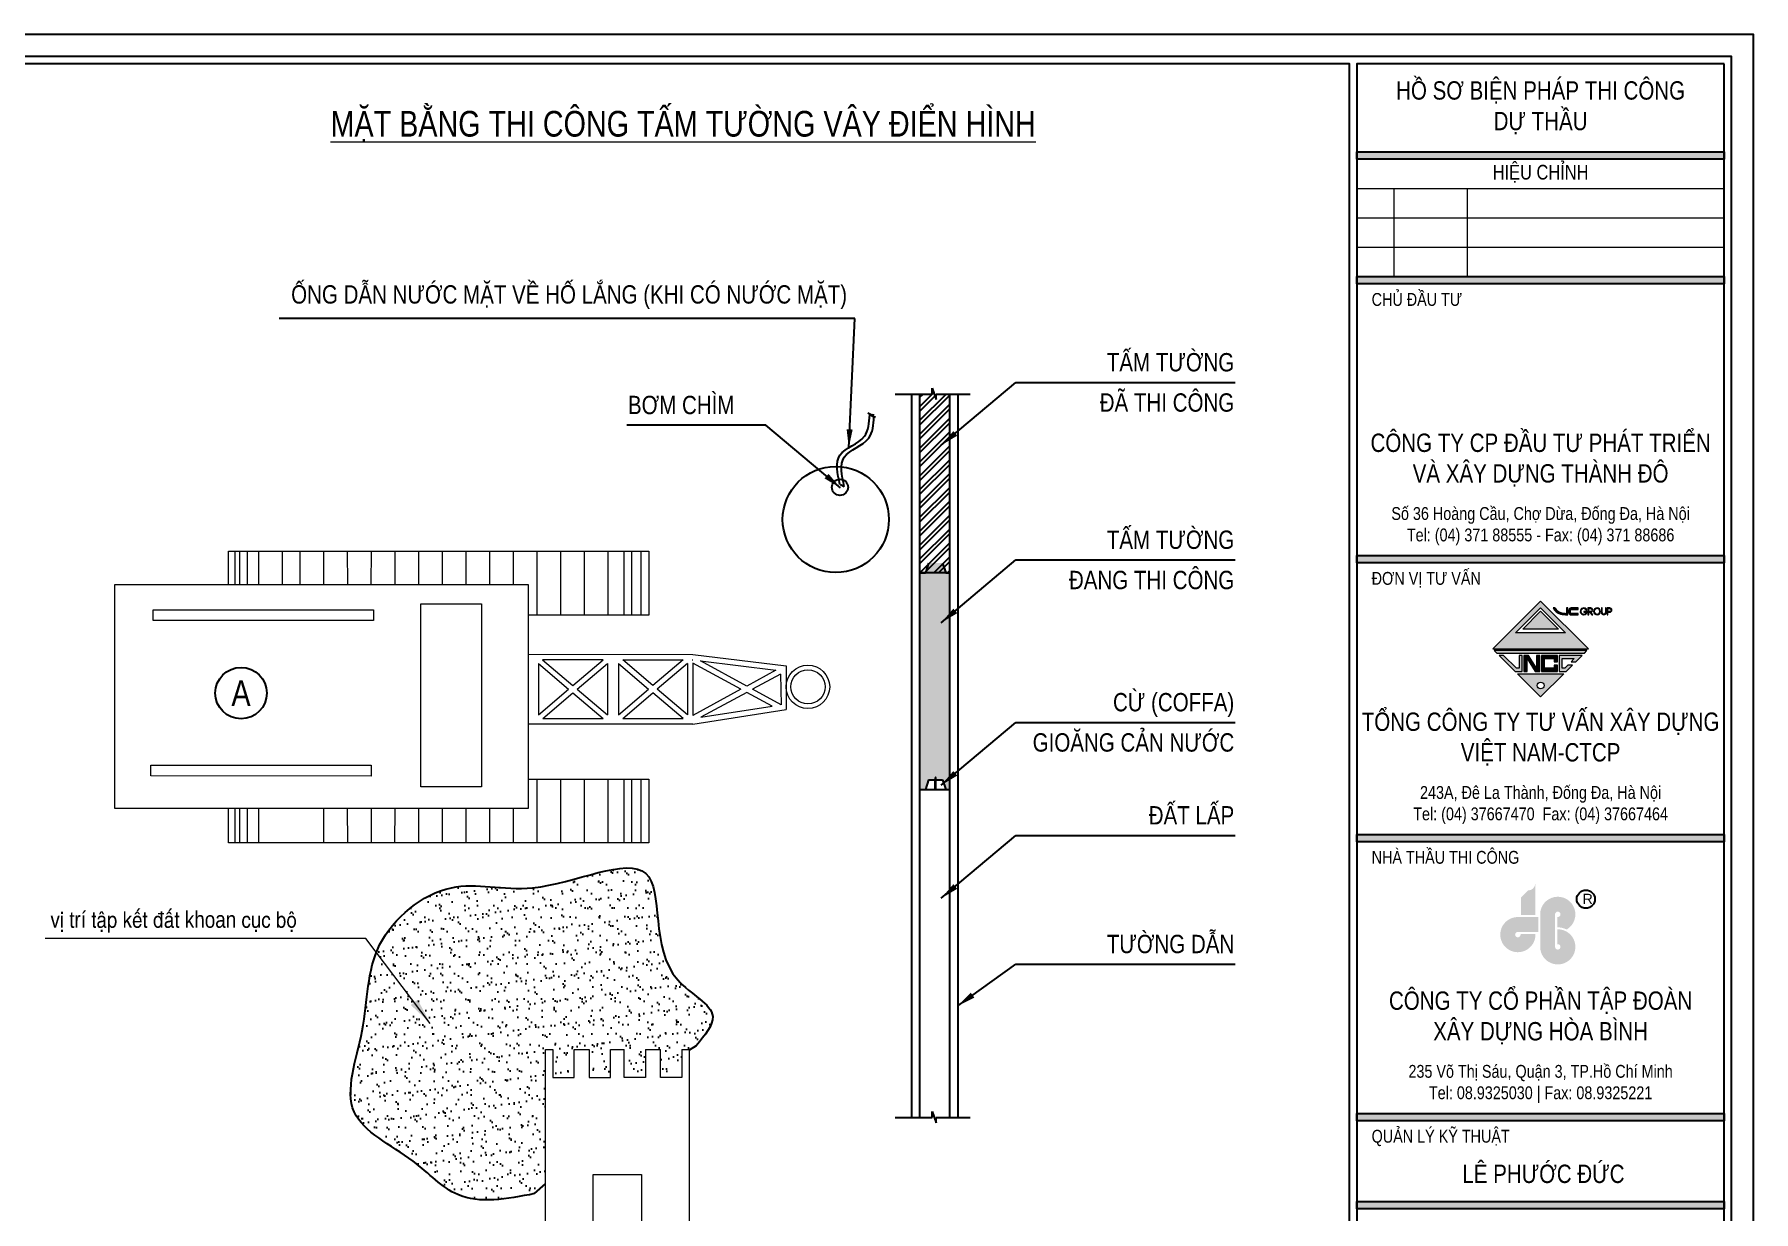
# Model space of a CAD drawing. Header units: millimetres. Extents: x -376071 to 28028791, y -269234 to 29325.
# Drawn here: x 473442 to 496847, y -255572 to -239534 of the extents above; entities that cross this region are included whole.
import ezdxf
from ezdxf.enums import TextEntityAlignment as Align

# ---------------------------------------------------------------- set-up
doc = ezdxf.new("R2010")
doc.units = ezdxf.units.MM
doc.header["$LTSCALE"] = 100
doc.set_wipeout_variables(frame=1)
doc.linetypes.add('CONTINOUS', pattern=[0])
for name, color, linetype, lineweight in [('02. leader', 8, 'CONTINOUS', 5), ('02. Net dam', 7, 'CONTINOUS', 13), ('02. net manh', 8, 'CONTINOUS', 0), ('0_TEXT', 7, 'Continuous', 15), ('Chu thich', 8, 'Continuous', 15), ('vista_text', 7, 'Continuous', 18)]:
    doc.layers.add(name, color=color, linetype=linetype, lineweight=lineweight)
for name, color, linetype in [('03. HATCH 01', 8, 'Continuous'), ('03. HATCH 03', 5, 'Continuous'), ('A-THAY', 9, 'Continuous')]:
    doc.layers.add(name, color=color, linetype=linetype)
doc.styles.add('Arial 0.8', font='arial_0.ttf', dxfattribs={"width": 0.8, "height": 250})
doc.styles.add('KT-TEXT-ARIAL', font='arial_0.ttf', dxfattribs={"width": 0.8})
doc.styles.add('VnArialNarrowH', font='VnArial-NarrowH.TTF')
doc.dimstyles.new('1-200', dxfattribs={"dimscale": 100, "dimtxt": 3, "dimasz": 1, "dimexe": 1, "dimexo": 1, "dimgap": 1.2, "dimtad": 1, "dimtoh": 1, "dimdec": 0, "dimzin": 0, "dimdsep": 46, "dimtxsty": 'KT-TEXT-ARIAL', "dimblk": 'ARCHTICK', "dimcen": 0.1, "dimdle": 1, "dimclrd": 8, "dimclre": 8, "dimclrt": 7, "dimadec": 0, "dimazin": 0, "dimtfac": 1, "dimtdec": 0, "dimtix": 1, "dimtmove": 2, "dimatfit": 0, "dimfxl": 6, "dimfxlon": 1, "dimtolj": 1, "dimtzin": 0, "dimlwd": -1, "dimarcsym": 0})
doc.dimstyles.new('KT1', dxfattribs={"dimtxt": 250, "dimasz": 1000, "dimexe": 100, "dimexo": 100, "dimgap": 50, "dimtad": 1, "dimdec": 0, "dimzin": 2, "dimdsep": 46, "dimtxsty": 'Standard', "dimblk2": 'OBLIQUE', "dimcen": 0.09, "dimdle": 100, "dimclrt": 2, "dimadec": 0, "dimazin": 0, "dimtfac": 1, "dimtdec": 0, "dimtofl": 0, "dimtmove": 0, "dimatfit": 3, "dimfxl": 1, "dimtolj": 1, "dimtzin": 2, "dimarcsym": 0})

# ---------------------------------------------------------------- blocks, each defined once
blk = doc.blocks.new('mk2')
at = {"layer": '02. Net dam'}
for p, q in [((661, 1112), (14, 337)), ((1154, 551), (323, -14))]:
    blk.add_line(p, q, dxfattribs=at)
blk.add_lwpolyline([(2970, 1152), (1388, 2953), (4711, 5873), (6293, 4072)], close=True, dxfattribs=at)
for points in [[(627, 1865), (176, 2378), (3552, 5345), (3796, 5068)], [(5378, 3268), (5614, 2999), (2237, 32)], [(1595, 2716), (627, 1865)], [(661, 1112), (1984, 2274)], [(2477, 1713), (1154, 551)], [(2237, 32), (1786, 546), (2755, 1397)], [(323, -14), (14, 337)]]:
    blk.add_lwpolyline(points, dxfattribs=at)
blk.add_circle((0, 0), 233, dxfattribs=at)
at = {"layer": '02. net manh'}
for p, q in [((3647, 4937), (3403, 5214)), ((3709, 4992), (3466, 5269)), ((3746, 5025), (3503, 5302)), ((3556, 4858), (3313, 5135)), ((3032, 4397), (2789, 4674)), ((2842, 4230), (2598, 4507)), ((2651, 4063), (2408, 4340)), ((2461, 3896), (2218, 4173)), ((2271, 3728), (2027, 4005)), ((2080, 3561), (1837, 3838)), ((1699, 3226), (1456, 3503)), ((1890, 3394), (1646, 3671)), ((1509, 3059), (1266, 3336)), ((1526, 2655), (1075, 3169)), ((5465, 2868), (5229, 3137)), ((5527, 2923), (5291, 3191)), ((5565, 2956), (5329, 3224)), ((1336, 2488), (885, 3002)), ((5374, 2789), (5138, 3057)), ((1146, 2321), (694, 2834)), ((5041, 2496), (4805, 2764)), ((5184, 2621), (4948, 2890)), ((955, 2154), (504, 2667)), ((4850, 2328), (4614, 2597)), ((690, 1920), (239, 2434)), ((765, 1986), (314, 2500)), ((827, 2041), (376, 2555)), ((4660, 2161), (4424, 2429)), ((4469, 1994), (4234, 2262)), ((1907, 2128), (1421, 1702)), ((1907, 2128), (1846, 1708)), ((1967, 2129), (1906, 1709)), ((2331, 1715), (1967, 2129)), ((4279, 1826), (4043, 2095)), ((4089, 1659), (3853, 1928)), ((1846, 1708), (1421, 1702)), ((2322, 1656), (1897, 1650)), ((2331, 1715), (1906, 1709)), ((3898, 1492), (3662, 1760)), ((1264, 1563), (778, 1137)), ((1264, 1563), (1203, 1143)), ((1324, 1564), (1263, 1144)), ((1688, 1150), (1324, 1564)), ((1837, 1649), (1413, 1642)), ((1777, 1228), (1413, 1642)), ((1837, 1649), (1777, 1228)), ((1897, 1650), (1836, 1229)), ((3708, 1325), (3472, 1593)), ((3137, 823), (2686, 1336)), ((3518, 1157), (3282, 1426)), ((778, 1137), (1203, 1143)), ((1688, 1150), (1263, 1144)), ((2946, 655), (2495, 1169)), ((3327, 990), (3091, 1258)), ((644, 1000), (151, 408)), ((452, 476), (644, 1000)), ((521, 492), (722, 1042)), ((1092, 621), (722, 1042)), ((770, 1077), (1194, 1084)), ((1134, 663), (770, 1077)), ((1134, 663), (1194, 1084)), ((1193, 664), (1254, 1085)), ((1254, 1085), (1679, 1091)), ((2756, 488), (2305, 1002)), ((2566, 321), (2114, 834)), ((521, 492), (1092, 621)), ((1121, 600), (1114, 595)), ((2300, 88), (1849, 601)), ((2375, 154), (1924, 667)), ((2438, 208), (1986, 722)), ((88, 333), (428, 410)), ((151, 408), (452, 476)), ((310, 90), (428, 410)), ((1048, 550), (375, 93)), ((375, 93), (497, 426)), ((497, 426), (1048, 550))]:
    blk.add_line(p, q, dxfattribs=at)
for points in [[(2957, 3713), (2880, 3801), (4651, 5357), (4728, 5270)], [(4035, 2446), (3958, 2534), (5730, 4090), (5807, 4003)], [(3210, 1638), (1917, 3110), (2404, 3537), (3697, 2066)]]:
    blk.add_lwpolyline(points, close=True, dxfattribs=at)
for points in [[(1836, 1229), (2322, 1656)], [(1679, 1091), (1193, 664)], [(1115, 595), (1114, 595)], [(310, 90), (88, 333)]]:
    blk.add_lwpolyline(points, dxfattribs=at)
blk.add_circle((0, 0), 183, dxfattribs=at)
blk = doc.blocks.new('may xuc1')
at = {"layer": '02. net manh'}
h = blk.add_hatch(dxfattribs=at)
h.set_pattern_fill('AR-HBONE', color=256, scale=24, angle=51.6221, style=0)
h.set_pattern_definition([(190.369, (46115.4, 19760.74), (-128.69103, 88.88082), [331.776, -110.592]), (100.369, (46006.61, 19740.83), (-128.69103, 88.88082), [331.776, -110.592])])
h.paths.add_polyline_path([(-2694, -2243), (-2178, -1496), (-1960, -1646), (-2477, -2393)])
h.paths.add_polyline_path([(-1754, -883), (-1238, -135), (-1111, -223), (-1627, -971)])
h = blk.add_hatch(dxfattribs=at)
h.set_pattern_fill('AR-HBONE', color=256, scale=24, angle=51.6221, style=0)
h.set_pattern_definition([(280.369, (2133.01, 50137.3), (128.69103, -88.88082), [331.776, -110.592]), (10.369, (2152.92, 50028.51), (128.69103, -88.88082), [331.776, -110.592])])
h.paths.add_polyline_path([(-1162, -3301), (-646, -2553), (-863, -2404), (-1379, -3151)])
h.paths.add_polyline_path([(-223, -1941), (294, -1193), (166, -1105), (-350, -1853)])
at = {"layer": '02. Net dam'}
for p, q in [((-868, -64), (-755, 100)), ((-755, 100), (343, -658)), ((-1696, -1095), (-976, -52)), ((-976, -52), (-752, -207)), ((230, -822), (-868, -64)), ((-1238, -135), (-1754, -883)), ((-752, -207), (-1472, -1250)), ((-1111, -223), (-1238, -135)), ((-1392, -1198), (-772, -300)), ((-772, -300), (-26, -815)), ((-672, -1803), (49, -759)), ((49, -759), (273, -914)), ((343, -658), (230, -822)), ((-1754, -883), (-1627, -971)), ((-26, -815), (-646, -1713)), ((-2069, -1571), (-1646, -958)), ((273, -914), (-448, -1957)), ((-1472, -1250), (-1696, -1095)), ((166, -1105), (294, -1193)), ((-646, -1713), (-1392, -1198)), ((294, -1193), (-223, -1941)), ((-2178, -1496), (-2694, -2243)), ((-1960, -1646), (-2178, -1496)), ((-1425, -1624), (-2540, -3239)), ((-2477, -2393), (-1960, -1646)), ((-1002, -1917), (-1425, -1624)), ((-723, -2500), (-300, -1888)), ((-448, -1957), (-672, -1803)), ((-223, -1941), (-350, -1853)), ((-2117, -3531), (-1002, -1917)), ((-2507, -2641), (-2131, -2096)), ((-2694, -2243), (-2477, -2393)), ((-1940, -2228), (-2316, -2773)), ((-1379, -3151), (-863, -2404)), ((-863, -2404), (-646, -2553)), ((-2316, -2773), (-2507, -2641)), ((-1760, -3157), (-1384, -2612)), ((-646, -2553), (-1162, -3301)), ((-1193, -2744), (-1569, -3289)), ((-2226, -2920), (-3061, -4129)), ((-2764, -4333), (-1930, -3125)), ((-1569, -3289), (-1760, -3157)), ((-1162, -3301), (-1379, -3151)), ((-3144, -3627), (-3879, -4691)), ((-2853, -3828), (-3144, -3627)), ((-2266, -4234), (-2557, -4033)), ((-3061, -4129), (-2764, -4333)), ((-3001, -5298), (-2266, -4234)), ((-3833, -4722), (-3716, -4552)), ((-3716, -4552), (-3586, -4641)), ((-3879, -4691), (-3833, -4722)), ((-3586, -4641), (-3704, -4812)), ((-3611, -4876), (-3493, -4705)), ((-3493, -4705), (-3364, -4794)), ((-3704, -4812), (-3611, -4876)), ((-3364, -4794), (-3482, -4965)), ((-3482, -4965), (-3397, -5024)), ((-3279, -4853), (-3397, -5024)), ((-3150, -4942), (-3279, -4853)), ((-3268, -5113), (-3150, -4942)), ((-3057, -5006), (-3175, -5177)), ((-2928, -5096), (-3057, -5006)), ((-3046, -5266), (-2928, -5096)), ((-3268, -5113), (-3175, -5177)), ((-3046, -5266), (-3001, -5298))]:
    blk.add_line(p, q, dxfattribs=at)
at = {"layer": '02. net manh'}
for p, q in [((-46, 76), (-652, 29)), ((-45, 64), (-635, 18)), ((54, 26), (222, -575)), ((65, 29), (238, -586)), ((-15, -71), (-456, -106)), ((-14, -84), (-440, -117)), ((-78, -11), (47, -453)), ((-66, -8), (63, -464)), ((-642, -219), (-651, -231)), ((43, -711), (52, -699)), ((-1986, -2196), (-1450, -1420)), ((-1976, -2203), (-1447, -1437)), ((-1966, -2210), (-1444, -1454)), ((-1450, -1420), (-801, -1868)), ((-1447, -1437), (-819, -1871)), ((-1444, -1454), (-836, -1874)), ((-836, -1874), (-1358, -2630)), ((-819, -1871), (-1348, -2637)), ((-801, -1868), (-1337, -2644)), ((-1866, -2263), (-2219, -2019)), ((-2131, -2096), (-1940, -2228)), ((-2220, -2678), (-2446, -2521)), ((-2446, -2521), (-2220, -2678)), ((-1090, -2799), (-1443, -2555)), ((-1384, -2612), (-1193, -2744)), ((-1930, -3125), (-2226, -2920)), ((-1474, -3193), (-1700, -3037)), ((-1700, -3037), (-1474, -3193))]:
    blk.add_line(p, q, dxfattribs=at)
at = {"layer": '02. net manh', "extrusion": (0, 0, -1)}
for centre, major_axis, start_param, end_param in [((0, 0), (-76.1, 14.3), -1.152687, 1.988906), ((0, 0), (-76.1, 14.3), 1.988906, 5.130498), ((-263, -356), (-45.8, 7.5), -1.127914, 2.013678), ((-263, -356), (-45.6, 8.7), 1.986132, 5.127724), ((-1107, -1583), (-793, 139), -0.655752, 0.430844), ((-1107, -1583), (-793, 140), 3.571785, 4.60409)]:
    blk.add_ellipse(centre, major_axis=major_axis, ratio=1, start_param=start_param, end_param=end_param, dxfattribs=at)
blk = doc.blocks.new('_ArchTick')
at = {"color": 0, "linetype": 'ByBlock', "const_width": 0.15}
blk.add_lwpolyline([(-0.5, -0.5), (0.5, 0.5)], dxfattribs=at)
blk = doc.blocks.new('lo go hb')
at = {"linetype": 'ByBlock', "true_color": 0x047bfb}
h = blk.add_hatch(color=150, dxfattribs=at)
h.paths.add_polyline_path([(-524, 1333), (-820, 1038), (-229, 979)])
h.paths.add_polyline_path([(-229, 1629, -0.414208), (-524, 1333), (-229, 979)])
h.paths.add_polyline_path([(-229, 979), (-820, 1038), (-820, 329), (-229, 329)])
for points in [[(576, 359, -2.79063), (665, 251), (665, -174, -0.125559), (1049, -261, 1.726912), (-32, 359), (-32, -969, 2.465752), (665, -251), (665, -861, -2.79063), (576, -969)], [(-104, 249), (-943, 249, 2.465942), (-225, -448), (-835, -448, -2.792193), (-943, -359), (-104, -359)]]:
    blk.add_hatch(color=150, dxfattribs=at).paths.add_polyline_path(points)
at = {"color": 142}
blk.add_circle((1831, 979), 369, dxfattribs=at)
at = {"color": 142, "insert": (1698, 1197), "char_height": 416.19, "width": 1169.98, "attachment_point": 1}
blk.add_mtext('{\\fVNI-Helve|b0|i0|c0|p2;R}', dxfattribs=at)
blk = doc.blocks.new('Khung A3 COR3')
h = blk.add_hatch(color=256)
h.set_gradient(color1=(63, 127, 63), one_color=1, tint=1, name='INVCYLINDER')
h.paths.add_polyline_path([(366, 281), (416, 281), (416, 280), (366, 280)])
h = blk.add_hatch(color=256)
h.set_gradient(color1=(63, 127, 63), one_color=1, tint=1, name='INVCYLINDER')
h.paths.add_polyline_path([(366, 264), (416, 264), (416, 263), (366, 263)])
h = blk.add_hatch(color=256)
h.set_gradient(color1=(63, 127, 63), one_color=1, tint=1, name='INVCYLINDER')
h.paths.add_polyline_path([(366, 226), (416, 226), (416, 225), (366, 225)])
at = {"lineweight": 0, "true_color": 0xa40101}
h = blk.add_hatch(color=14, dxfattribs=at)
h.paths.add_polyline_path([(391, 219.79), (384.49, 213.28), (397.51, 213.28)])
h.paths.add_polyline_path([(387.59, 215.45), (391, 218.86), (394.41, 215.45)], flags=16)
h.paths.add_polyline_path([(388.57, 215.98), (391, 218.41), (393.43, 215.98)], flags=0)
for points in [[(394.73, 218.86), (394.52, 218.86), (394.52, 218.12, -0.0511), (393.77, 218.23, -0.180921), (392.94, 218.86), (392.71, 218.86, 0.200901), (393.72, 218.03, 0.056436), (394.6, 217.92), (394.73, 217.92)], [(396.11, 218.86), (395.17, 218.86, 0.414214), (394.84, 218.53), (394.84, 218.24, 0.414214), (395.17, 217.92), (396.11, 217.92), (396.11, 218.12), (395.17, 218.12, -0.414214), (395.05, 218.24), (395.05, 218.53, -0.414214), (395.17, 218.66), (396.11, 218.66)], [(396.85, 217.92), (396.89, 217.92, 0.401402), (397.34, 218.39), (396.87, 218.39), (396.87, 218.29), (397.24, 218.29, -4.537693), (397.18, 218.6), (397.29, 218.6, 1.731982)], [(397.82, 218.86), (397.45, 218.86), (397.45, 217.92), (397.55, 217.92), (397.55, 218.76), (397.82, 218.76, -1), (397.82, 218.37), (397.63, 218.37), (397.99, 217.92), (398.11, 217.92), (397.82, 218.28, 1)], [(399.37, 218.86), (399.27, 218.86), (399.27, 218.25, 1), (399.94, 218.25), (399.94, 218.86), (399.84, 218.86), (399.84, 218.25, -1), (399.37, 218.25)], [(397.3, 213.04), (384.7, 213.04), (385.02, 212.72), (396.98, 212.72)], [(388.5, 212.4), (388.07, 212.4), (388.07, 210.65), (387.71, 210.65), (385.96, 212.4), (385.34, 212.4), (387.53, 210.22), (388.5, 210.22)], [(390.89, 212.4), (390.46, 212.4), (390.46, 210.65), (389.37, 212.4), (388.72, 212.4), (388.72, 210.22), (389.15, 210.22), (389.15, 211.97), (390.25, 210.22), (390.89, 210.22)], [(393.29, 212.4), (391.11, 212.4), (391.11, 210.22), (393.29, 210.22), (393.29, 211.07), (392.86, 211.07), (392.86, 210.65), (391.54, 210.65), (391.54, 211.95), (392.86, 211.95), (392.86, 211.53), (393.29, 211.53)], [(396.66, 212.4), (393.51, 212.4), (393.51, 210.22), (394.47, 210.22), (395.33, 211.07), (394.71, 211.07), (394.29, 210.65), (393.94, 210.65), (393.94, 211.95), (395.59, 211.95), (395.17, 211.53), (395.78, 211.53)]]:
    blk.add_hatch(color=14, dxfattribs=at).paths.add_polyline_path(points)
h = blk.add_hatch(color=14, dxfattribs=at)
h.paths.add_polyline_path([(398.22, 218.39, 1), (399.16, 218.39, 1)])
h.paths.add_polyline_path([(399.07, 218.39, -1), (398.32, 218.39, -1)], flags=16)
h = blk.add_hatch(color=14, dxfattribs=at)
h.paths.add_polyline_path([(400.42, 218.86), (400.05, 218.86), (400.05, 217.92), (400.14, 217.92), (400.14, 218.28), (400.42, 218.28, 1)])
h.paths.add_polyline_path([(400.14, 218.76), (400.42, 218.76, -1), (400.42, 218.37), (400.14, 218.37)], flags=16)
h = blk.add_hatch(color=14, dxfattribs=at)
h.paths.add_polyline_path([(394.15, 209.9), (387.85, 209.9), (391, 206.76)])
h.paths.add_polyline_path([(391.47, 208.29, -1), (390.53, 208.29, -1)], flags=16)
h = blk.add_hatch(color=256)
h.set_gradient(color1=(63, 127, 63), one_color=1, tint=1, name='INVCYLINDER')
h.paths.add_polyline_path([(366, 188), (416, 188), (416, 187), (366, 187)])
h = blk.add_hatch(color=256)
h.set_gradient(color1=(63, 127, 63), one_color=1, tint=1, name='INVCYLINDER')
h.paths.add_polyline_path([(366, 150), (416, 150), (416, 149), (366, 149)])
h = blk.add_hatch(color=256)
h.set_gradient(color1=(63, 127, 63), one_color=1, tint=1, name='INVCYLINDER')
h.paths.add_polyline_path([(366, 150), (416, 150), (416, 149), (366, 149)])
h = blk.add_hatch(color=256)
h.set_gradient(color1=(63, 127, 63), one_color=1, tint=1, name='INVCYLINDER')
h.paths.add_polyline_path([(366, 138), (416, 138), (416, 137), (366, 137)])
h = blk.add_hatch(color=256)
h.set_gradient(color1=(63, 127, 63), one_color=1, tint=1, name='INVCYLINDER')
h.paths.add_polyline_path([(366, 138), (416, 138), (416, 137), (366, 137)])
at = {"color": 12, "lineweight": 0}
for p, q in [((391, 219.79), (384.49, 213.28)), ((387.59, 215.45), (391, 218.86)), ((388.57, 215.98), (391, 218.41)), ((397.51, 213.28), (391, 219.79)), ((391, 218.86), (394.41, 215.45)), ((391, 218.41), (393.43, 215.98)), ((392.94, 218.86), (392.71, 218.86)), ((394.73, 218.86), (394.52, 218.86)), ((394.52, 218.86), (394.52, 218.12)), ((394.6, 217.92), (394.73, 217.92)), ((394.73, 217.92), (394.73, 218.86)), ((394.84, 218.53), (394.84, 218.24)), ((395.05, 218.24), (395.05, 218.53)), ((396.11, 218.86), (395.17, 218.86)), ((395.17, 218.66), (396.11, 218.66)), ((396.11, 218.12), (395.17, 218.12)), ((395.17, 217.92), (396.11, 217.92)), ((396.11, 218.66), (396.11, 218.86)), ((396.11, 217.92), (396.11, 218.12)), ((396.85, 217.92), (396.89, 217.92)), ((397.34, 218.39), (396.87, 218.39)), ((396.87, 218.39), (396.87, 218.29)), ((396.87, 218.29), (397.24, 218.29)), ((397.18, 218.6), (397.29, 218.6)), ((397.82, 218.86), (397.45, 218.86)), ((397.45, 218.86), (397.45, 217.92)), ((397.45, 217.92), (397.55, 217.92)), ((397.55, 217.92), (397.55, 218.76)), ((397.55, 218.76), (397.82, 218.76)), ((397.82, 218.37), (397.63, 218.37)), ((397.63, 218.37), (397.99, 217.92)), ((398.11, 217.92), (397.82, 218.28)), ((397.99, 217.92), (398.11, 217.92)), ((399.37, 218.86), (399.27, 218.86)), ((399.27, 218.86), (399.27, 218.25)), ((399.37, 218.25), (399.37, 218.86)), ((399.94, 218.86), (399.84, 218.86)), ((399.84, 218.86), (399.84, 218.25)), ((399.94, 218.25), (399.94, 218.86)), ((400.42, 218.86), (400.05, 218.86)), ((400.05, 218.86), (400.05, 217.92)), ((400.05, 217.92), (400.14, 217.92)), ((400.14, 218.76), (400.42, 218.76)), ((400.14, 218.37), (400.14, 218.76)), ((400.42, 218.37), (400.14, 218.37)), ((400.14, 217.92), (400.14, 218.28)), ((400.14, 218.28), (400.42, 218.28)), ((394.41, 215.45), (387.59, 215.45)), ((393.43, 215.98), (388.57, 215.98)), ((384.49, 213.28), (397.51, 213.28)), ((397.3, 213.04), (384.7, 213.04)), ((384.7, 213.04), (385.02, 212.72)), ((396.98, 212.72), (397.3, 213.04)), ((385.02, 212.72), (396.98, 212.72)), ((385.96, 212.4), (385.34, 212.4)), ((385.34, 212.4), (387.53, 210.22)), ((387.71, 210.65), (385.96, 212.4)), ((388.07, 210.65), (387.71, 210.65)), ((388.5, 212.4), (388.07, 212.4)), ((388.07, 212.4), (388.07, 210.65)), ((388.5, 210.22), (388.5, 212.4)), ((389.37, 212.4), (388.72, 212.4)), ((388.72, 212.4), (388.72, 210.22)), ((389.15, 210.22), (389.15, 211.97)), ((389.15, 211.97), (390.25, 210.22)), ((390.46, 210.65), (389.37, 212.4)), ((390.89, 212.4), (390.46, 212.4)), ((390.46, 212.4), (390.46, 210.65)), ((390.89, 210.22), (390.89, 212.4)), ((393.29, 212.4), (391.11, 212.4)), ((391.11, 212.4), (391.11, 210.22)), ((391.54, 210.65), (391.54, 211.95)), ((391.54, 211.95), (392.86, 211.95)), ((392.86, 210.65), (391.54, 210.65)), ((392.86, 211.95), (392.86, 211.53)), ((392.86, 211.53), (393.29, 211.53)), ((393.29, 211.07), (392.86, 211.07)), ((392.86, 211.07), (392.86, 210.65)), ((393.29, 211.53), (393.29, 212.4)), ((393.29, 210.22), (393.29, 211.07)), ((396.66, 212.4), (393.51, 212.4)), ((393.51, 212.4), (393.51, 210.22)), ((393.94, 210.65), (393.94, 211.95)), ((393.94, 211.95), (395.59, 211.95)), ((394.29, 210.65), (393.94, 210.65)), ((394.71, 211.07), (394.29, 210.65)), ((394.47, 210.22), (395.33, 211.07)), ((395.33, 211.07), (394.71, 211.07)), ((395.59, 211.95), (395.17, 211.53)), ((395.17, 211.53), (395.78, 211.53)), ((395.78, 211.53), (396.66, 212.4)), ((387.53, 210.22), (388.5, 210.22)), ((388.72, 210.22), (389.15, 210.22)), ((390.25, 210.22), (390.89, 210.22)), ((391.11, 210.22), (393.29, 210.22)), ((393.51, 210.22), (394.47, 210.22))]:
    blk.add_line(p, q, dxfattribs=at)
at = {"ltscale": 2000}
for points in [[(420, 0), (420, 297), (0, 297), (0, 0)], [(417, 3), (417, 294), (3, 294), (3, 3)], [(365, 4), (365, 293), (4, 293), (4, 4)], [(416, 293), (366, 293), (366, 4), (416, 4)]]:
    blk.add_lwpolyline(points, close=True, dxfattribs=at)
at = {"color": 7, "flags": 128}
for points in [[(366, 281), (416, 281), (416, 280), (366, 280), (366, 281)], [(366, 264), (416, 264), (416, 263), (366, 263), (366, 264)], [(366, 226), (416, 226), (416, 225), (366, 225), (366, 226)], [(366, 188), (416, 188), (416, 187), (366, 187), (366, 188)], [(366, 150), (416, 150), (416, 149), (366, 149), (366, 150)], [(366, 150), (416, 150), (416, 149), (366, 149), (366, 150)], [(366, 138), (416, 138), (416, 137), (366, 137), (366, 138)], [(366, 138), (416, 138), (416, 137), (366, 137), (366, 138)]]:
    blk.add_lwpolyline(points, dxfattribs=at)
at = {"color": 7, "lineweight": 15, "flags": 128}
for points in [[(366, 276), (416, 276)], [(371, 276), (371, 264)], [(381, 276), (381, 264)], [(366, 272), (416, 272)], [(366, 268), (416, 268)]]:
    blk.add_lwpolyline(points, dxfattribs=at)
at = {"color": 12, "lineweight": 0}
blk.add_lwpolyline([(387.85, 209.9), (394.15, 209.9), (391, 206.76)], close=True, dxfattribs=at)
blk.add_circle((391, 208.29), 0.465, dxfattribs=at)
for centre, radius, start, end in [((394.2, 219.65), 1.69, 208.0594, 253.4977), ((394.2, 219.65), 1.49, 212.3021, 253.3223), ((394.66, 221.85), 3.94, 256.1245, 269.045), ((394.66, 221.85), 3.73, 256.1971, 267.8982), ((395.17, 218.53), 0.326, 90, 180), ((395.17, 218.24), 0.326, 180, 270), ((395.17, 218.53), 0.123, 90, 180), ((395.17, 218.24), 0.123, 180, 270), ((396.87, 218.39), 0.47, 27.4864, 267.4825), ((396.87, 218.39), 0.376, 35.2344, 345.5225), ((396.87, 218.39), 0.47, 272.5175, 0), ((397.82, 218.57), 0.29, 270, 90), ((397.82, 218.57), 0.196, 270, 90), ((398.69, 218.39), 0.47, 0, 180), ((398.69, 218.39), 0.47, 180, 0), ((398.69, 218.39), 0.376, 0, 180), ((398.69, 218.39), 0.376, 180, 0), ((399.6, 218.25), 0.333, 180, 0), ((399.6, 218.25), 0.239, 180, 0), ((400.42, 218.57), 0.29, 270, 90), ((400.42, 218.57), 0.196, 270, 90)]:
    blk.add_arc(centre, radius, start, end, dxfattribs=at)
at = {"color": 7, "lineweight": 0, "xscale": 0.003336270388982869, "yscale": 0.003336270388982869, "zscale": 0.003336270388982869}
blk.add_blockref('lo go hb', (391.05, 175.92), dxfattribs=at)
at = {"style": 'Arial 0.8', "width": 0.8}
blk.add_attdef('TENBANVE_001', (387.9, 33.5), '', height=2.5, dxfattribs=at)
blk.add_attdef('SOHIEU', text='', height=2.5, dxfattribs=at).set_placement((391, 7.25), align=Align.MIDDLE_CENTER)
at = {"layer": '03. HATCH 03', "color": 7, "lineweight": 15, "char_height": 1.75, "attachment_point": 1, "style": 'Arial 0.8'}
for s, insert, width in [('CHỦ ĐẦU TƯ', (368, 261.76), 14.872), ('ĐƠN VỊ TƯ VẤN', (368, 223.76), 18.2895), ('NHÀ THẦU THI CÔNG', (368, 185.76), 24.3084), ('QUẢN LÝ KỸ THUẬT', (368, 147.76), 23.1325)]:
    blk.add_mtext(s, dxfattribs=dict(at, insert=insert, width=width))
at = {"layer": '0_TEXT', "color": 7, "lineweight": 15, "width": 50, "attachment_point": 5, "style": 'Arial 0.8'}
for s, insert, char_height in [('HỒ SƠ BIỆN PHÁP THI CÔNG \\PDỰ THẦU ', (391, 287), 2.5), ('HIỆU CHỈNH', (391, 278), 2), ('CÔNG TY CP ĐẦU TƯ PHÁT TRIỂN VÀ XÂY DỰNG THÀNH ĐÔ', (391, 239), 2.5), ('Số 36 Hoàng Cầu, Chợ Dừa, Đống Đa, Hà Nội\\PTel: (04) 371 88555^I- Fax: (04) 371 88686', (391, 230), 1.75), ('TỔNG CÔNG TY TƯ VẤN XÂY DỰNG VIỆT NAM-CTCP', (391, 201), 2.5), ('243A, Đê La Thành, Đống Đa, Hà Nội\\PTel: (04) 37667470 ^IFax: (04) 37667464', (391, 192), 1.75), ('CÔNG TY CỔ PHẦN TẬP ĐOÀN \\PXÂY DỰNG HÒA BÌNH', (391, 163), 2.5), ('\\pt40.25;235 Võ Thị Sáu, Quận 3, TP.Hồ Chí Minh \\PTel: 08.9325030 | Fax: 08.9325221', (391, 154), 1.75), ('^ILÊ PHƯỚC ĐỨC', (391, 141.75), 2.5)]:
    blk.add_mtext(s, dxfattribs=dict(at, insert=insert, char_height=char_height))
blk = doc.blocks.new('Tagnumber')
blk.add_wipeout([(0, 25), (1.4, 25), (2.1, 24.9), (2.6, 24.9), (3.4, 24.8), (4.1, 24.7), (4.7, 24.6), (5.3, 24.4), (5.7, 24.4), (6.3, 24.2), (6.9, 24), (7.7, 23.8), (8.5, 23.5), (9, 23.3), (9.9, 22.9), (10.7, 22.6), (11.5, 22.2), (12, 21.9), (12.6, 21.6), (13.1, 21.3), (13.5, 21), (13.9, 20.8), (14.4, 20.4), (14.9, 20.1), (15.4, 19.7), (15.9, 19.3), (16.6, 18.7), (17.3, 18.1), (17.9, 17.5), (18.4, 17), (18.9, 16.3), (19.5, 15.7), (19.8, 15.3), (20.1, 14.9), (20.3, 14.6), (20.8, 13.8), (21.1, 13.3), (21.4, 12.9), (21.9, 12.1), (22.1, 11.8), (22.5, 10.9), (22.8, 10.2), (23, 9.8), (23.3, 9.1), (23.5, 8.5), (23.7, 7.9), (23.9, 7.5), (24, 6.9), (24.2, 6.1), (24.4, 5.6), (24.5, 4.9), (24.6, 4.3), (24.7, 3.6), (24.8, 2.9), (24.9, 2.2), (24.9, 1.7), (25, 1), (25, 0.4), (25, -0.4), (25, -1.1), (24.9, -2), (24.9, -2.6), (24.8, -3.4), (24.6, -4.2), (24.5, -5.1), (24.3, -6.1), (24.1, -6.8), (23.8, -7.6), (23.5, -8.4), (23.1, -9.5), (22.8, -10.2), (22.5, -10.9), (22.1, -11.7), (21.8, -12.2), (21.4, -13), (21.1, -13.5), (20.6, -14.2), (20.2, -14.7), (19.8, -15.2), (19.4, -15.8), (18.9, -16.3), (18.5, -16.8), (17.9, -17.5), (17.4, -18), (16.8, -18.6), (16.3, -19), (15.5, -19.7), (14.9, -20.1), (14.3, -20.5), (13.6, -21), (13, -21.3), (12.1, -21.9), (11.6, -22.2), (11, -22.5), (10.5, -22.7), (10, -22.9), (9, -23.3), (8.3, -23.6), (7.6, -23.8), (7, -24), (6.4, -24.2), (5.3, -24.4), (4.3, -24.6), (3.3, -24.8), (2.6, -24.9), (1.8, -24.9), (1, -25), (0.3, -25), (-0.7, -25), (-1.6, -24.9), (-2.5, -24.9), (-3.6, -24.7), (-4.6, -24.6), (-5.6, -24.4), (-6.4, -24.2), (-7.5, -23.8), (-8.3, -23.6), (-9.1, -23.3), (-9.9, -23), (-10.5, -22.7), (-11.2, -22.4), (-11.9, -22), (-12.6, -21.6), (-13.4, -21.1), (-14, -20.7), (-14.7, -20.2), (-15.3, -19.8), (-15.8, -19.4), (-16.5, -18.8), (-17, -18.3), (-17.6, -17.8), (-18, -17.3), (-18.4, -16.9), (-19, -16.2), (-19.6, -15.5), (-20.2, -14.7), (-20.7, -13.9), (-21.2, -13.2), (-21.7, -12.3), (-22.1, -11.7), (-22.5, -10.8), (-22.8, -10.3), (-23.1, -9.5), (-23.5, -8.6), (-23.8, -7.6), (-24, -6.9), (-24.4, -5.6), (-24.5, -4.8), (-24.6, -4.3), (-24.8, -3.3), (-24.8, -2.8), (-24.9, -2.2), (-24.9, -1.7), (-25, -1.1), (-25, 0), (-25, 0.8), (-25, 1.5), (-24.9, 2.3), (-24.8, 3.1), (-24.7, 3.9), (-24.5, 4.7), (-24.3, 5.8), (-24.1, 6.8), (-23.7, 7.9), (-23.4, 8.7), (-23.1, 9.6), (-22.8, 10.2), (-22.5, 10.9), (-22.3, 11.3), (-21.9, 12), (-21.7, 12.5), (-21.2, 13.2), (-20.7, 14.1), (-20.2, 14.7), (-19.7, 15.4), (-19.1, 16.2), (-18.7, 16.6), (-18.2, 17.2), (-17.9, 17.5), (-17.5, 17.9), (-17.1, 18.2), (-16.7, 18.6), (-15.7, 19.4), (-15.1, 20), (-14.5, 20.4), (-13.9, 20.8), (-13.3, 21.2), (-12.5, 21.7), (-11.6, 22.1), (-10.7, 22.6), (-9.8, 23), (-8.7, 23.4), (-7.6, 23.8), (-6.1, 24.2), (-4.8, 24.5), (-3.9, 24.7), (-2.9, 24.8), (-1.3, 25), (-0.6, 25)])
blk.add_circle((0, 0), 25)
blk = doc.blocks.new('Tag number')
blk.add_blockref('Tagnumber', (0, 0))
at = {"style": 'Arial 0.8', "width": 0.8}
blk.add_attdef('TAGNUMBER', text='', height=25, dxfattribs=at).set_placement((0, 0), align=Align.MIDDLE_CENTER)
blk = doc.blocks.new('_OBLIQUE')
at = {"color": 0, "linetype": 'ByBlock'}
blk.add_line((-0.5, -0.5), (0.5, 0.5), dxfattribs=at)

msp = doc.modelspace()

# ---------------------------------------------------------------- hatches: boundary and pattern name
msp.add_hatch(color=256).paths.add_polyline_path([(485713.2, -249683.5), (485713.2, -249664.4, 2.5929312), (485708.1, -249664.4), (485708.1, -249683.5, 0.5773503), (485708.1, -249692.4), (485708.1, -249711.5, 2.5929312), (485713.2, -249711.5), (485713.2, -249692.4, 0.5773503)])
at = {"layer": '03. HATCH 01'}
h = msp.add_hatch(dxfattribs=at)
h.set_pattern_fill('ANSI32', color=256, scale=356.178262, style=0)
h.set_pattern_definition([(45, (254382.73, -80932.25), (-94.446024, 94.446024), []), (45, (254445.7, -80932.25), (-94.446024, 94.446024), [])])
h.paths.add_polyline_path([(485899.6, -244434.4), (485716.8, -244434.4), (485716.8, -244508.5), (485663.3, -244354.3), (485663.3, -244434.4), (485492.5, -244434.4), (485492.5, -246869.2), (485899.6, -246869.2)])
msp.add_hatch(color=256, dxfattribs=at).paths.add_polyline_path([(485899.6, -246869.2), (485849.9, -246869.2), (485805.4, -246736.8), (485715.7, -246736.8), (485615.9, -246736.8), (485571.4, -246869.2), (485492.5, -246869.2), (485492.5, -249820.4), (485571.4, -249820.4), (485615.9, -249687.9), (485705.6, -249687.9, -1), (485715.7, -249687.9), (485805.4, -249687.9), (485849.9, -249820.4), (485899.6, -249820.4)])
h = msp.add_hatch(dxfattribs=at)
h.set_pattern_fill('AR-SAND', color=256, scale=5, style=0)
h.set_pattern_definition([(37.5, (49108.8, -52032.76), (-8.00016, 244.70662), [0, -193.04, 0, -215.9, 0, -206.375]), (7.5, (49108.8, -52032.76), (224.76164, 358.41255), [0, -104.14, 0, -173.99, 0, -66.675]), (327.5, (48952.59, -52032.76), (395.496185, 0.71859), [0, -63.5, 0, -228.6, 0, -298.45]), (317.5, (48952.6, -52032.76), (381.77823, 111.46466), [0, -31.75, 0, -149.86, 0, -171.45])])
edge = h.paths.add_edge_path()
edge.add_line((480399.1, -253364.4), (480499.9, -253364.4))
edge.add_line((480499.9, -253364.4), (480499.9, -253744.8))
edge.add_line((480499.9, -253744.8), (480787.6, -253744.8))
edge.add_line((480787.6, -253744.8), (480787.6, -253364.4))
edge.add_line((480787.6, -253364.4), (480995.4, -253364.4))
edge.add_line((480995.4, -253364.4), (480995.4, -253744.8))
edge.add_line((480995.4, -253744.8), (481283.1, -253744.8))
edge.add_line((481283.1, -253744.8), (481283.1, -253364.4))
edge.add_line((481283.1, -253364.4), (481471.6, -253364.4))
edge.add_line((481471.6, -253364.4), (481471.6, -253744.8))
edge.add_line((481471.6, -253744.8), (481675.1, -253744.8))
edge.add_ellipse((480776.7, -252907.2), major_axis=(-1077.2, 590.2), ratio=1, start_angle=165.72759, end_angle=171.85483)
edge.add_line((481759.4, -253644.1), (481759.4, -253364.4))
edge.add_line((481759.4, -253364.4), (481967.1, -253364.4))
edge.add_line((481967.1, -253364.4), (481967.1, -253744.8))
edge.add_line((481967.1, -253744.8), (482254.9, -253744.8))
edge.add_line((482254.9, -253744.8), (482254.9, -253364.4))
edge.add_line((482254.9, -253364.4), (482366.8, -253364.4))
edge.add_line((482366.8, -253364.4), (482450.4, -253311.4))
edge.add_spline(control_points=[(482450.4, -253311.4), (482569.8, -253171), (482858, -252821.9), (481732.1, -252341.4), (482206.8, -250377.1), (480297.2, -251363.1), (479076.9, -250954.8), (477946, -251881), (478002.1, -253053), (477512.6, -254314.4), (478573.7, -254779.7), (479231.9, -255519.2), (479874.7, -255401.9), (480250.2, -255327.2)], knot_values=[72.5546421, 72.5546421, 72.5546421, 72.5546421, 976.0839879, 2332.2003998, 5309.7140072, 8361.3329331, 10535.9824328, 12991.877233, 15338.4792593, 17520.4344075, 19577.4575072, 21069.0920704, 23128.9736019, 23128.9736019, 23128.9736019, 23128.9736019], degree=3, periodic=0)
edge.add_line((480250.2, -255327.2), (480399.1, -255193.2))
edge.add_line((480399.1, -255193.2), (480399.1, -253364.4))

# ---------------------------------------------------------------- linework, layer by layer
for p, q in [((485158, -244434.4, 881.1), (485663.3, -244434.4, 881.1)), ((485380.6, -244434.4, 881.1), (485380.6, -254288.7, 881.1)), ((485492.5, -244434.4, 881.1), (485492.5, -254288.7, 881.1)), ((485663.3, -244434.4, 881.1), (485663.3, -244354.3, 881.1)), ((485663.3, -244354.3, 881.1), (485716.8, -244508.5, 881.1)), ((485716.8, -244508.5, 881.1), (485716.8, -244434.4, 881.1)), ((485716.8, -244434.4, 881.1), (486179.1, -244434.4, 881.1)), ((485899.6, -244434.4, 881.1), (485899.6, -254288.7, 881.1)), ((486011.5, -244434.4, 881.1), (486011.5, -254288.7, 881.1)), ((484788.4, -244688.8, 881.1), (484842.8, -244719.4, 881.1)), ((484838.9, -244740.8, 881.1), (484862.2, -244708.8, 881.1)), ((484842.8, -244719.4, 881.1), (484838.9, -244740.8, 881.1)), ((484862.2, -244708.8, 881.1), (484856.5, -244729.9, 881.1)), ((484856.5, -244729.9, 881.1), (484892, -244750, 881.1)), ((484414.4, -245667.6, 881.1), (484466.9, -245693.5, 881.1)), ((485492.5, -246869.2, 881.1), (485571.4, -246869.2, 881.1)), ((485899.6, -246869.2, 881.1), (485492.5, -246869.2, 881.1)), ((485615.9, -246736.8, 881.1), (485571.4, -246869.2, 881.1)), ((485805.4, -246736.8, 881.1), (485849.9, -246869.2, 881.1)), ((485849.9, -246869.2, 881.1), (485899.6, -246869.2, 881.1)), ((485615.9, -249687.9, 881.1), (485571.4, -249820.4, 881.1)), ((485615.9, -249687.9, 881.1), (485705.6, -249687.9, 881.1)), ((485705.6, -249820.4, 881.1), (485705.6, -249687.9, 881.1)), ((485705.6, -249687.9, 881.1), (485715.7, -249687.9, 881.1)), ((485708.1, -249683.5, 881.1), (485708.1, -249664.4, 881.1)), ((485708.1, -249711.5, 881.1), (485708.1, -249692.4, 881.1)), ((485713.2, -249683.5, 881.1), (485713.2, -249664.4, 881.1)), ((485713.2, -249711.5, 881.1), (485713.2, -249692.4, 881.1)), ((485715.7, -249820.4, 881.1), (485715.7, -249687.9, 881.1)), ((485715.7, -249687.9, 881.1), (485805.4, -249687.9, 881.1)), ((485805.4, -249687.9, 881.1), (485849.9, -249820.4, 881.1)), ((485492.5, -249820.4, 881.1), (485899.6, -249820.4, 881.1)), ((485158, -254288.7, 881.1), (485663.3, -254288.7, 881.1)), ((485663.3, -254288.7, 881.1), (485663.3, -254208.6, 881.1)), ((485663.3, -254208.6, 881.1), (485716.8, -254362.8, 881.1)), ((485716.8, -254362.8, 881.1), (485716.8, -254288.7, 881.1)), ((485716.8, -254288.7, 881.1), (486179.1, -254288.7, 881.1)), ((480250.2, -255327.2, 881.1), (480399.1, -255193.2, 881.1))]:
    msp.add_line(p, q)
for centre, radius in [((484351.2, -246143.2, 881.1), 723.2), ((484408.7, -245704.3, 881.1), 109.7)]:
    msp.add_circle(centre, radius)
for centre, radius, start, end in [((485710.6, -249687.9, 881.1), 5.09, 120, 240), ((485710.6, -249661.6, 881.1), 3.79, 312.17965, 227.82035), ((485710.6, -249714.3, 881.1), 3.79, 132.17965, 47.82035), ((485710.6, -249687.9, 881.1), 5.09, 300, 60)]:
    msp.add_arc(centre, radius, start, end)
for points in [[(484408.7, -245667.6, 881.1), (484408.7, -245267.4, 881.1), (484742, -245009.2, 881.1), (484813.1, -244718.7, 881.1)], [(484466.9, -245693.5, 881.1), (484466.9, -245293.3, 881.1), (484800.2, -245035, 881.1), (484871.3, -244744.6, 881.1)]]:
    msp.add_spline(points, degree=3)
msp.add_open_spline([(480250.2, -255327.2, 881.1), (479874.7, -255401.9, 881.1), (479231.9, -255519.2, 881.1), (478573.7, -254779.7, 881.1), (477512.6, -254314.4, 881.1), (478002.1, -253053, 881.1), (477946, -251881, 881.1), (479076.9, -250954.8, 881.1), (480297.2, -251363.1, 881.1), (482206.8, -250377.1, 881.1), (481732.1, -252341.4, 881.1), (482858, -252821.9, 881.1), (482569.8, -253171, 881.1), (482450.4, -253311.4, 881.1)], degree=3, knots=[72.5546421, 72.5546421, 72.5546421, 72.5546421, 2132.4361737, 3624.0707369, 5681.0938366, 7863.0489848, 10209.6510111, 12665.5458113, 14840.195311, 17891.8142369, 20869.3278443, 22225.4442562, 23128.9736019, 23128.9736019, 23128.9736019, 23128.9736019])
at = {"layer": 'A-THAY'}
msp.add_line((482450.4, -253311.4, 881.1), (482355.6, -253371.5, 881.1), dxfattribs=at)

# ---------------------------------------------------------------- block references
at = {"xscale": 100, "yscale": 100, "zscale": 100}
msp.add_blockref('Khung A3 COR3', (454846.8, -269233.8), dxfattribs=at)
at = {"xscale": 1.272698491575682, "yscale": 1.272698491575682, "zscale": 1.272698491575682, "rotation": 138.6958622345824}
msp.add_blockref('mk2', (483972.2, -248422.8, 881.1), dxfattribs=at)
at = {"color": 1, "xscale": -1.833454901228959, "yscale": 1.833454901146666, "zscale": 1.833454901303873, "rotation": 145.3689932990746}
msp.add_blockref('may xuc1', (481362.7, -264482.8, 881.1), dxfattribs=at)

# ---------------------------------------------------------------- texts
at = {"lineweight": 0, "insert": (482273.6, -240576.8, 1762.3), "char_height": 350, "width": 7.275957614183426e-12, "attachment_point": 2, "style": 'Arial 0.8'}
msp.add_mtext('{\\LMẶT BẰNG THI CÔNG TẤM TƯỜNG VÂY ĐIỂN HÌNH}', dxfattribs=at)
at = {"lineweight": 0, "char_height": 250, "style": 'Arial 0.8'}
for s, insert, attachment_point in [('ỐNG DẪN NƯỚC MẶT VỀ HỐ LẮNG (KHI CÓ NƯỚC MẶT)', (476937.1, -242951.6, -1233.6), 1), ('TẤM TƯỜNG', (489776.3, -243875.6, -704.9), 3), ('BƠM CHÌM', (481522.1, -244457.7, -176.2), 1), ('ĐÃ THI CÔNG', (489776.3, -244677.8, -704.9), 9), ('TẤM TƯỜNG', (489776.3, -246293.7, -704.9), 3), ('ĐANG THI CÔNG', (489776.3, -247095.9, -704.9), 9), ('CỪ (COFFA)', (489776.3, -248506.6, -704.9), 3), ('GIOĂNG CẢN NƯỚC', (489776.3, -249308.8, -704.9), 9), ('ĐẤT LẤP', (489776.3, -250048.1, -704.9), 3), ('TƯỜNG DẪN', (489776.3, -251801.1, -704.9), 3)]:
    msp.add_mtext(s, dxfattribs=dict(at, insert=insert, attachment_point=attachment_point))
at = {"layer": 'vista_text', "style": 'VnArialNarrowH'}
msp.add_text('vÞ trÝ tËp kÕt ®Êt khoan côc bé', height=224, dxfattribs=at).set_placement((473660.6, -251705.5, 881.1))

# ---------------------------------------------------------------- leaders
at = {"layer": '02. leader'}
for points in [[(484528.6, -245165.4, 352.5), (484610.6, -243405, 352.5), (476772.2, -243405, 352.5)], [(485787.5, -245131.1, 352.5), (486803.8, -244276.7, 352.5), (489790.8, -244276.7, 352.5)], [(484416.7, -245713.2, 881.1), (483400.5, -244858.8, 881.1), (481507.5, -244858.8, 881.1)], [(485787.5, -247549.2, 352.5), (486803.8, -246694.8, 352.5), (489790.8, -246694.8, 352.5)], [(485787.5, -249762.1, 352.5), (486803.8, -248907.7, 352.5), (489790.8, -248907.7, 352.5)], [(485787.5, -251303.6, 352.5), (486803.8, -250449.2, 352.5), (489790.8, -250449.2, 352.5)], [(486011.5, -252769.7, 352.5), (486803.8, -252202.2, 352.5), (489790.8, -252202.2, 352.5)]]:
    msp.add_leader(points, dimstyle='KT1', override={"dimasz": 250, "dimfxl": 0.18, "dimarcsym": 1}, dxfattribs=at)
at = {"layer": 'Chu thich'}
msp.add_leader([(478831.2, -253007.6, 881.1), (477951.6, -251851.7, 881.1), (473586.3, -251851.7, 881.1)], dimstyle='1-200', override={"dimscale": 1, "dimasz": 360, "dimfxl": 10, "dimtfill": 1}, dxfattribs=at)

# ---------------------------------------------------------------- next in the draw order: block references
at = {"xscale": 14, "yscale": 14, "zscale": 14}
msp.add_blockref('Tag number', (476254.6, -248507.3, 0), dxfattribs=at).add_auto_attribs({'TAGNUMBER': 'A'})

doc.saveas('drawing.dxf')
